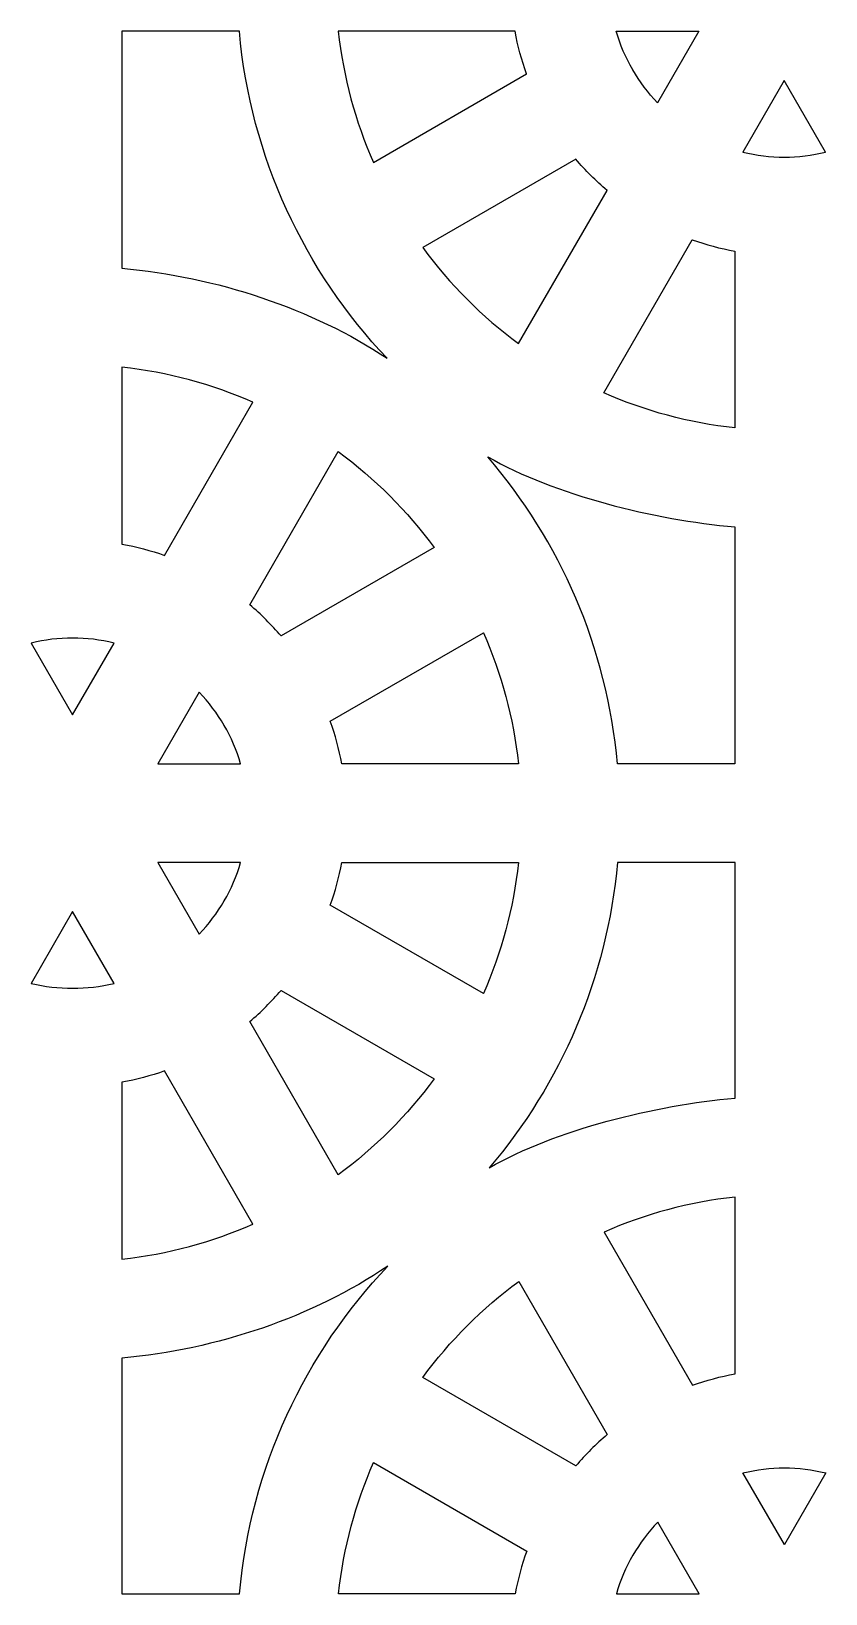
# Model space of a CAD drawing. Header units: centimetres. Extents: x -87 to 87, y -88 to 88.
# Drawn here: x -62.95 to -48.43, y -1.47 to 27.09 of the extents above; entities that cross this region are included whole.
import ezdxf

# ---------------------------------------------------------------- set-up
doc = ezdxf.new("R2010")
doc.units = ezdxf.units.CM
doc.header["$MEASUREMENT"] = 0
doc.layers.add('layer 1', color=7, linetype='Continuous')

msp = doc.modelspace()

# ---------------------------------------------------------------- linework, layer by layer
at = {"layer": 'layer 1', "color": 114}
for points, knots in [([(-59.14735, 27.08699), (-58.94149, 24.7801), (-57.95179, 22.69838), (-56.4466, 21.11008), (-56.4466, 21.11008), (-57.80169, 22.01785), (-59.58134, 22.60315), (-61.29479, 22.75605), (-61.29479, 22.75605), (-61.29479, 22.75605), (-61.29479, 27.08698), (-61.29479, 27.08698), (-61.29479, 27.08698), (-61.29479, 27.08698), (-59.23298, 27.08698), (-59.23298, 27.08698), (-59.23298, 27.08698), (-59.23298, 27.08698), (-59.23298, 27.08699), (-59.23298, 27.08699), (-59.23298, 27.08699), (-59.23298, 27.08699), (-59.14735, 27.08699), (-59.14735, 27.08699)], [0, 0, 0, 0, 0.14285714, 0.14285714, 0.14285714, 0.14285714, 0.28571429, 0.28571429, 0.28571429, 0.28571429, 0.42857143, 0.42857143, 0.42857143, 0.42857143, 0.57142857, 0.57142857, 0.57142857, 0.57142857, 0.71428571, 0.71428571, 0.71428571, 0.71428571, 1, 1, 1, 1]), ([(-57.33846, 27.08699), (-57.33846, 27.08699), (-54.10648, 27.08701), (-54.10648, 27.08701), (-54.10648, 27.08701), (-54.0577, 26.81882), (-53.98764, 26.55805), (-53.89791, 26.3066), (-53.89791, 26.3066), (-53.89791, 26.3066), (-56.69733, 24.69034), (-56.69733, 24.69034), (-56.69733, 24.69034), (-57.02588, 25.43754), (-57.24627, 26.24303), (-57.33846, 27.08699)], [0, 0, 0, 0, 0.2, 0.2, 0.2, 0.2, 0.4, 0.4, 0.4, 0.4, 0.6, 0.6, 0.6, 0.6, 1, 1, 1, 1]), ([(-51.50205, 25.77776), (-51.50205, 25.77776), (-50.74616, 27.08699), (-50.74616, 27.08699), (-50.74616, 27.08699), (-50.74616, 27.08699), (-52.25894, 27.08699), (-52.25894, 27.08699), (-52.25894, 27.08699), (-52.11344, 26.58979), (-51.85042, 26.14266), (-51.50205, 25.77776)], [0, 0, 0, 0, 0.25, 0.25, 0.25, 0.25, 0.5, 0.5, 0.5, 0.5, 1, 1, 1, 1]), ([(-49.94363, 24.87701), (-49.94363, 24.87701), (-49.1873, 26.18702), (-49.1873, 26.18702), (-49.1873, 26.18702), (-49.1873, 26.18702), (-48.43092, 24.87699), (-48.43092, 24.87699), (-48.43092, 24.87699), (-48.92568, 24.757), (-49.44887, 24.75705), (-49.94363, 24.87701)], [0, 0, 0, 0, 0.25, 0.25, 0.25, 0.25, 0.5, 0.5, 0.5, 0.5, 1, 1, 1, 1]), ([(-54.04204, 21.37839), (-54.71144, 21.87101), (-55.3033, 22.46291), (-55.79593, 23.13231), (-55.79593, 23.13231), (-55.79593, 23.13231), (-52.99668, 24.74846), (-52.99668, 24.74846), (-52.99668, 24.74846), (-52.82203, 24.54324), (-52.63107, 24.35231), (-52.42586, 24.17767), (-52.42586, 24.17767), (-52.42586, 24.17767), (-54.04204, 21.37839), (-54.04204, 21.37839)], [0, 0, 0, 0, 0.2, 0.2, 0.2, 0.2, 0.4, 0.4, 0.4, 0.4, 0.6, 0.6, 0.6, 0.6, 1, 1, 1, 1]), ([(-50.86767, 23.27652), (-50.86767, 23.27652), (-52.48388, 20.47719), (-52.48388, 20.47719), (-52.48388, 20.47719), (-51.73668, 20.14863), (-50.93128, 19.9282), (-50.08733, 19.83603), (-50.08733, 19.83603), (-50.08733, 19.83603), (-50.08733, 23.06785), (-50.08733, 23.06785), (-50.08733, 23.06785), (-50.3555, 23.11661), (-50.61623, 23.18679), (-50.86767, 23.27652)], [0, 0, 0, 0, 0.2, 0.2, 0.2, 0.2, 0.4, 0.4, 0.4, 0.4, 0.6, 0.6, 0.6, 0.6, 1, 1, 1, 1]), ([(-60.51438, 17.50652), (-60.76584, 17.59625), (-61.02661, 17.66644), (-61.29482, 17.71522), (-61.29482, 17.71522), (-61.29482, 17.71522), (-61.29479, 20.94718), (-61.29479, 20.94718), (-61.29479, 20.94718), (-60.45083, 20.85501), (-59.64541, 20.63441), (-58.89819, 20.30585), (-58.89819, 20.30585), (-58.89819, 20.30585), (-60.51438, 17.50652), (-60.51438, 17.50652)], [0, 0, 0, 0, 0.2, 0.2, 0.2, 0.2, 0.4, 0.4, 0.4, 0.4, 0.6, 0.6, 0.6, 0.6, 1, 1, 1, 1]), ([(-55.58618, 17.65072), (-56.0788, 18.32015), (-56.67082, 18.91164), (-57.34025, 19.4043), (-57.34025, 19.4043), (-57.34025, 19.4043), (-58.95625, 16.60531), (-58.95625, 16.60531), (-58.95625, 16.60531), (-58.75105, 16.43068), (-58.56013, 16.23976), (-58.38549, 16.03455), (-58.38549, 16.03455), (-58.38549, 16.03455), (-55.58618, 17.65072), (-55.58618, 17.65072)], [0, 0, 0, 0, 0.2, 0.2, 0.2, 0.2, 0.4, 0.4, 0.4, 0.4, 0.6, 0.6, 0.6, 0.6, 1, 1, 1, 1]), ([(-50.08732, 13.69599), (-50.08732, 13.69599), (-50.08731, 18.027), (-50.08731, 18.027), (-50.08731, 18.027), (-51.56025, 18.15845), (-53.38838, 18.60944), (-54.6079, 19.3101), (-54.6079, 19.3101), (-53.28722, 17.77342), (-52.42528, 15.83114), (-52.23475, 13.69599), (-52.23475, 13.69599), (-52.23475, 13.69599), (-50.08732, 13.69599), (-50.08732, 13.69599)], [0, 0, 0, 0, 0.2, 0.2, 0.2, 0.2, 0.4, 0.4, 0.4, 0.4, 0.6, 0.6, 0.6, 0.6, 1, 1, 1, 1]), ([(-61.4384, 15.9061), (-61.4384, 15.9061), (-62.19477, 14.59601), (-62.19477, 14.59601), (-62.19477, 14.59601), (-62.19477, 14.59601), (-62.95109, 15.9061), (-62.95109, 15.9061), (-62.95109, 15.9061), (-62.45641, 16.02602), (-61.93308, 16.02603), (-61.4384, 15.9061)], [0, 0, 0, 0, 0.25, 0.25, 0.25, 0.25, 0.5, 0.5, 0.5, 0.5, 1, 1, 1, 1]), ([(-54.68466, 16.09275), (-54.68466, 16.09275), (-57.48427, 14.47641), (-57.48427, 14.47641), (-57.48427, 14.47641), (-57.39454, 14.22494), (-57.32419, 13.96421), (-57.27542, 13.69599), (-57.27542, 13.69599), (-57.27542, 13.69599), (-54.04363, 13.69599), (-54.04363, 13.69599), (-54.04363, 13.69599), (-54.1358, 14.53997), (-54.35611, 15.34554), (-54.68466, 16.09275)], [0, 0, 0, 0, 0.2, 0.2, 0.2, 0.2, 0.4, 0.4, 0.4, 0.4, 0.6, 0.6, 0.6, 0.6, 1, 1, 1, 1]), ([(-60.63593, 13.69599), (-60.63593, 13.69599), (-59.87999, 15.00529), (-59.87999, 15.00529), (-59.87999, 15.00529), (-59.53163, 14.6404), (-59.26866, 14.19325), (-59.12316, 13.69599), (-59.12316, 13.69599), (-59.12316, 13.69599), (-60.63593, 13.69599), (-60.63593, 13.69599)], [0, 0, 0, 0, 0.25, 0.25, 0.25, 0.25, 0.5, 0.5, 0.5, 0.5, 1, 1, 1, 1]), ([(-60.63588, 11.89601), (-60.63588, 11.89601), (-59.12314, 11.89599), (-59.12314, 11.89599), (-59.12314, 11.89599), (-59.26865, 11.39876), (-59.53165, 10.95165), (-59.87999, 10.58679), (-59.87999, 10.58679), (-59.87999, 10.58679), (-60.63588, 11.89601), (-60.63588, 11.89601)], [0, 0, 0, 0, 0.25, 0.25, 0.25, 0.25, 0.5, 0.5, 0.5, 0.5, 1, 1, 1, 1]), ([(-54.68467, 9.49932), (-54.35612, 10.24651), (-54.13581, 11.05204), (-54.04363, 11.89599), (-54.04363, 11.89599), (-54.04363, 11.89599), (-57.27561, 11.89599), (-57.27561, 11.89599), (-57.27561, 11.89599), (-57.32437, 11.62784), (-57.39454, 11.36712), (-57.48426, 11.1157), (-57.48426, 11.1157), (-57.48426, 11.1157), (-54.68467, 9.49932), (-54.68467, 9.49932)], [0, 0, 0, 0, 0.2, 0.2, 0.2, 0.2, 0.4, 0.4, 0.4, 0.4, 0.6, 0.6, 0.6, 0.6, 1, 1, 1, 1]), ([(-50.08558, 11.89599), (-50.08558, 11.89599), (-50.08449, 7.58987), (-50.08449, 7.58987), (-50.08449, 7.58987), (-51.5508, 7.45902), (-53.36314, 7.0115), (-54.5786, 6.31624), (-54.5786, 6.31624), (-53.27452, 7.84746), (-52.42389, 9.77669), (-52.23476, 11.89598), (-52.23476, 11.89598), (-52.23476, 11.89598), (-50.08558, 11.89599), (-50.08558, 11.89599)], [0, 0, 0, 0, 0.2, 0.2, 0.2, 0.2, 0.4, 0.4, 0.4, 0.4, 0.6, 0.6, 0.6, 0.6, 1, 1, 1, 1]), ([(-62.95109, 9.68601), (-62.95109, 9.68601), (-62.19476, 10.99602), (-62.19476, 10.99602), (-62.19476, 10.99602), (-62.19476, 10.99602), (-61.43838, 9.68599), (-61.43838, 9.68599), (-61.43838, 9.68599), (-61.93314, 9.566), (-62.45633, 9.56605), (-62.95109, 9.68601)], [0, 0, 0, 0, 0.25, 0.25, 0.25, 0.25, 0.5, 0.5, 0.5, 0.5, 1, 1, 1, 1]), ([(-58.95624, 8.98679), (-58.95624, 8.98679), (-57.34003, 6.1874), (-57.34003, 6.1874), (-57.34003, 6.1874), (-56.67063, 6.68002), (-56.07873, 7.27191), (-55.58611, 7.94131), (-55.58611, 7.94131), (-55.58611, 7.94131), (-58.38547, 9.55757), (-58.38547, 9.55757), (-58.38547, 9.55757), (-58.5601, 9.35237), (-58.75103, 9.16143), (-58.95624, 8.98679)], [0, 0, 0, 0, 0.2, 0.2, 0.2, 0.2, 0.4, 0.4, 0.4, 0.4, 0.6, 0.6, 0.6, 0.6, 1, 1, 1, 1]), ([(-61.29479, 4.64495), (-61.29479, 4.64495), (-61.29479, 7.87686), (-61.29479, 7.87686), (-61.29479, 7.87686), (-61.02661, 7.92563), (-60.76585, 7.9958), (-60.5144, 8.08554), (-60.5144, 8.08554), (-60.5144, 8.08554), (-58.89805, 5.28595), (-58.89805, 5.28595), (-58.89805, 5.28595), (-59.64527, 4.95739), (-60.45083, 4.73714), (-61.29479, 4.64495)], [0, 0, 0, 0, 0.2, 0.2, 0.2, 0.2, 0.4, 0.4, 0.4, 0.4, 0.6, 0.6, 0.6, 0.6, 1, 1, 1, 1]), ([(-50.86485, 2.34035), (-50.86485, 2.34035), (-52.48106, 5.13968), (-52.48106, 5.13968), (-52.48106, 5.13968), (-51.73386, 5.46824), (-50.92846, 5.68867), (-50.08451, 5.78084), (-50.08451, 5.78084), (-50.08451, 5.78084), (-50.08451, 2.54902), (-50.08451, 2.54902), (-50.08451, 2.54902), (-50.35268, 2.50026), (-50.61341, 2.43008), (-50.86485, 2.34035)], [0, 0, 0, 0, 0.2, 0.2, 0.2, 0.2, 0.4, 0.4, 0.4, 0.4, 0.6, 0.6, 0.6, 0.6, 1, 1, 1, 1]), ([(-61.2948, -1.47012), (-61.2948, -1.47012), (-61.29559, 2.83593), (-61.29559, 2.83593), (-61.29559, 2.83593), (-59.56036, 2.99063), (-57.80115, 3.58883), (-56.43482, 4.51631), (-56.43482, 4.51631), (-57.94506, 2.92682), (-58.93825, 0.84138), (-59.14453, -1.47012), (-59.14453, -1.47012), (-59.14453, -1.47012), (-61.2948, -1.47012), (-61.2948, -1.47012)], [0, 0, 0, 0, 0.2, 0.2, 0.2, 0.2, 0.4, 0.4, 0.4, 0.4, 0.6, 0.6, 0.6, 0.6, 1, 1, 1, 1]), ([(-54.03922, 4.23848), (-54.70862, 3.74586), (-55.30048, 3.15396), (-55.79311, 2.48456), (-55.79311, 2.48456), (-55.79311, 2.48456), (-52.99386, 0.86841), (-52.99386, 0.86841), (-52.99386, 0.86841), (-52.81921, 1.07363), (-52.62825, 1.26456), (-52.42304, 1.4392), (-52.42304, 1.4392), (-52.42304, 1.4392), (-54.03922, 4.23848), (-54.03922, 4.23848)], [0, 0, 0, 0, 0.2, 0.2, 0.2, 0.2, 0.4, 0.4, 0.4, 0.4, 0.6, 0.6, 0.6, 0.6, 1, 1, 1, 1]), ([(-57.33564, -1.47012), (-57.33564, -1.47012), (-54.10366, -1.47014), (-54.10366, -1.47014), (-54.10366, -1.47014), (-54.05488, -1.20195), (-53.98482, -0.94118), (-53.89509, -0.68973), (-53.89509, -0.68973), (-53.89509, -0.68973), (-56.69451, 0.92653), (-56.69451, 0.92653), (-56.69451, 0.92653), (-57.02306, 0.17933), (-57.24345, -0.62616), (-57.33564, -1.47012)], [0, 0, 0, 0, 0.2, 0.2, 0.2, 0.2, 0.4, 0.4, 0.4, 0.4, 0.6, 0.6, 0.6, 0.6, 1, 1, 1, 1]), ([(-49.94081, 0.73986), (-49.94081, 0.73986), (-49.18448, -0.57015), (-49.18448, -0.57015), (-49.18448, -0.57015), (-49.18448, -0.57015), (-48.4281, 0.73988), (-48.4281, 0.73988), (-48.4281, 0.73988), (-48.92286, 0.85987), (-49.44605, 0.85982), (-49.94081, 0.73986)], [0, 0, 0, 0, 0.25, 0.25, 0.25, 0.25, 0.5, 0.5, 0.5, 0.5, 1, 1, 1, 1]), ([(-51.49923, -0.16089), (-51.49923, -0.16089), (-50.74334, -1.47012), (-50.74334, -1.47012), (-50.74334, -1.47012), (-50.74334, -1.47012), (-52.25612, -1.47012), (-52.25612, -1.47012), (-52.25612, -1.47012), (-52.11062, -0.97292), (-51.8476, -0.52579), (-51.49923, -0.16089)], [0, 0, 0, 0, 0.25, 0.25, 0.25, 0.25, 0.5, 0.5, 0.5, 0.5, 1, 1, 1, 1])]:
    msp.add_open_spline(points, degree=3, knots=knots, dxfattribs=at)
at = {"layer": 'layer 1', "color": 250, "lineweight": 9}
for points, knots in [([(-59.14735, 27.08699), (-58.94149, 24.7801), (-57.95179, 22.69838), (-56.4466, 21.11008), (-56.4466, 21.11008), (-57.80169, 22.01785), (-59.58134, 22.60315), (-61.29479, 22.75605), (-61.29479, 22.75605), (-61.29479, 22.75605), (-61.29479, 27.08698), (-61.29479, 27.08698), (-61.29479, 27.08698), (-61.29479, 27.08698), (-59.23298, 27.08698), (-59.23298, 27.08698), (-59.23298, 27.08698), (-59.23298, 27.08698), (-59.23298, 27.08699), (-59.23298, 27.08699)], [0, 0, 0, 0, 0.16666667, 0.16666667, 0.16666667, 0.16666667, 0.33333333, 0.33333333, 0.33333333, 0.33333333, 0.5, 0.5, 0.5, 0.5, 0.66666667, 0.66666667, 0.66666667, 0.66666667, 1, 1, 1, 1]), ([(-57.33846, 27.08699), (-57.33846, 27.08699), (-54.10648, 27.08701), (-54.10648, 27.08701), (-54.10648, 27.08701), (-54.0577, 26.81882), (-53.98764, 26.55805), (-53.89791, 26.3066), (-53.89791, 26.3066), (-53.89791, 26.3066), (-56.69733, 24.69034), (-56.69733, 24.69034), (-56.69733, 24.69034), (-57.02588, 25.43754), (-57.24627, 26.24303), (-57.33846, 27.08699)], [0, 0, 0, 0, 0.2, 0.2, 0.2, 0.2, 0.4, 0.4, 0.4, 0.4, 0.6, 0.6, 0.6, 0.6, 1, 1, 1, 1]), ([(-51.50205, 25.77776), (-51.50205, 25.77776), (-50.74616, 27.08699), (-50.74616, 27.08699), (-50.74616, 27.08699), (-50.74616, 27.08699), (-52.25894, 27.08699), (-52.25894, 27.08699), (-52.25894, 27.08699), (-52.11344, 26.58979), (-51.85042, 26.14266), (-51.50205, 25.77776)], [0, 0, 0, 0, 0.25, 0.25, 0.25, 0.25, 0.5, 0.5, 0.5, 0.5, 1, 1, 1, 1]), ([(-49.94363, 24.87701), (-49.94363, 24.87701), (-49.1873, 26.18702), (-49.1873, 26.18702), (-49.1873, 26.18702), (-49.1873, 26.18702), (-48.43092, 24.87699), (-48.43092, 24.87699), (-48.43092, 24.87699), (-48.92568, 24.757), (-49.44887, 24.75705), (-49.94363, 24.87701)], [0, 0, 0, 0, 0.25, 0.25, 0.25, 0.25, 0.5, 0.5, 0.5, 0.5, 1, 1, 1, 1]), ([(-54.04204, 21.37839), (-54.71144, 21.87101), (-55.3033, 22.46291), (-55.79593, 23.13231), (-55.79593, 23.13231), (-55.79593, 23.13231), (-52.99668, 24.74846), (-52.99668, 24.74846), (-52.99668, 24.74846), (-52.82203, 24.54324), (-52.63107, 24.35231), (-52.42586, 24.17767), (-52.42586, 24.17767), (-52.42586, 24.17767), (-54.04204, 21.37839), (-54.04204, 21.37839)], [0, 0, 0, 0, 0.2, 0.2, 0.2, 0.2, 0.4, 0.4, 0.4, 0.4, 0.6, 0.6, 0.6, 0.6, 1, 1, 1, 1]), ([(-50.86767, 23.27652), (-50.86767, 23.27652), (-52.48388, 20.47719), (-52.48388, 20.47719), (-52.48388, 20.47719), (-51.73668, 20.14863), (-50.93128, 19.9282), (-50.08733, 19.83603), (-50.08733, 19.83603), (-50.08733, 19.83603), (-50.08733, 23.06785), (-50.08733, 23.06785), (-50.08733, 23.06785), (-50.3555, 23.11661), (-50.61623, 23.18679), (-50.86767, 23.27652)], [0, 0, 0, 0, 0.2, 0.2, 0.2, 0.2, 0.4, 0.4, 0.4, 0.4, 0.6, 0.6, 0.6, 0.6, 1, 1, 1, 1]), ([(-60.51438, 17.50652), (-60.76584, 17.59625), (-61.02661, 17.66644), (-61.29482, 17.71522), (-61.29482, 17.71522), (-61.29482, 17.71522), (-61.29479, 20.94718), (-61.29479, 20.94718), (-61.29479, 20.94718), (-60.45083, 20.85501), (-59.64541, 20.63441), (-58.89819, 20.30585), (-58.89819, 20.30585), (-58.89819, 20.30585), (-60.51438, 17.50652), (-60.51438, 17.50652)], [0, 0, 0, 0, 0.2, 0.2, 0.2, 0.2, 0.4, 0.4, 0.4, 0.4, 0.6, 0.6, 0.6, 0.6, 1, 1, 1, 1]), ([(-55.58618, 17.65072), (-56.0788, 18.32015), (-56.67082, 18.91164), (-57.34025, 19.4043), (-57.34025, 19.4043), (-57.34025, 19.4043), (-58.95625, 16.60531), (-58.95625, 16.60531), (-58.95625, 16.60531), (-58.75105, 16.43068), (-58.56013, 16.23976), (-58.38549, 16.03455), (-58.38549, 16.03455), (-58.38549, 16.03455), (-55.58618, 17.65072), (-55.58618, 17.65072)], [0, 0, 0, 0, 0.2, 0.2, 0.2, 0.2, 0.4, 0.4, 0.4, 0.4, 0.6, 0.6, 0.6, 0.6, 1, 1, 1, 1]), ([(-50.08732, 13.69599), (-50.08732, 13.69599), (-50.08731, 18.027), (-50.08731, 18.027), (-50.08731, 18.027), (-51.56025, 18.15845), (-53.38838, 18.60944), (-54.6079, 19.3101), (-54.6079, 19.3101), (-53.28722, 17.77342), (-52.42528, 15.83114), (-52.23475, 13.69599), (-52.23475, 13.69599), (-52.23475, 13.69599), (-50.08732, 13.69599), (-50.08732, 13.69599)], [0, 0, 0, 0, 0.2, 0.2, 0.2, 0.2, 0.4, 0.4, 0.4, 0.4, 0.6, 0.6, 0.6, 0.6, 1, 1, 1, 1]), ([(-61.4384, 15.9061), (-61.4384, 15.9061), (-62.19477, 14.59601), (-62.19477, 14.59601), (-62.19477, 14.59601), (-62.19477, 14.59601), (-62.95109, 15.9061), (-62.95109, 15.9061), (-62.95109, 15.9061), (-62.45641, 16.02602), (-61.93308, 16.02603), (-61.4384, 15.9061)], [0, 0, 0, 0, 0.25, 0.25, 0.25, 0.25, 0.5, 0.5, 0.5, 0.5, 1, 1, 1, 1]), ([(-54.68466, 16.09275), (-54.68466, 16.09275), (-57.48427, 14.47641), (-57.48427, 14.47641), (-57.48427, 14.47641), (-57.39454, 14.22494), (-57.32419, 13.96421), (-57.27542, 13.69599), (-57.27542, 13.69599), (-57.27542, 13.69599), (-54.04363, 13.69599), (-54.04363, 13.69599), (-54.04363, 13.69599), (-54.1358, 14.53997), (-54.35611, 15.34554), (-54.68466, 16.09275)], [0, 0, 0, 0, 0.2, 0.2, 0.2, 0.2, 0.4, 0.4, 0.4, 0.4, 0.6, 0.6, 0.6, 0.6, 1, 1, 1, 1]), ([(-60.63593, 13.69599), (-60.63593, 13.69599), (-59.87999, 15.00529), (-59.87999, 15.00529), (-59.87999, 15.00529), (-59.53163, 14.6404), (-59.26866, 14.19325), (-59.12316, 13.69599), (-59.12316, 13.69599), (-59.12316, 13.69599), (-60.63593, 13.69599), (-60.63593, 13.69599)], [0, 0, 0, 0, 0.25, 0.25, 0.25, 0.25, 0.5, 0.5, 0.5, 0.5, 1, 1, 1, 1]), ([(-60.63588, 11.89601), (-60.63588, 11.89601), (-59.12314, 11.89599), (-59.12314, 11.89599), (-59.12314, 11.89599), (-59.26865, 11.39876), (-59.53165, 10.95165), (-59.87999, 10.58679), (-59.87999, 10.58679), (-59.87999, 10.58679), (-60.63588, 11.89601), (-60.63588, 11.89601)], [0, 0, 0, 0, 0.25, 0.25, 0.25, 0.25, 0.5, 0.5, 0.5, 0.5, 1, 1, 1, 1]), ([(-54.68467, 9.49932), (-54.35612, 10.24651), (-54.13581, 11.05204), (-54.04363, 11.89599), (-54.04363, 11.89599), (-54.04363, 11.89599), (-57.27561, 11.89599), (-57.27561, 11.89599), (-57.27561, 11.89599), (-57.32437, 11.62784), (-57.39454, 11.36712), (-57.48426, 11.1157), (-57.48426, 11.1157), (-57.48426, 11.1157), (-54.68467, 9.49932), (-54.68467, 9.49932)], [0, 0, 0, 0, 0.2, 0.2, 0.2, 0.2, 0.4, 0.4, 0.4, 0.4, 0.6, 0.6, 0.6, 0.6, 1, 1, 1, 1]), ([(-50.08558, 11.89599), (-50.08558, 11.89599), (-50.08449, 7.58987), (-50.08449, 7.58987), (-50.08449, 7.58987), (-51.5508, 7.45902), (-53.36314, 7.0115), (-54.5786, 6.31624), (-54.5786, 6.31624), (-53.27452, 7.84746), (-52.42389, 9.77669), (-52.23476, 11.89598), (-52.23476, 11.89598), (-52.23476, 11.89598), (-50.08558, 11.89599), (-50.08558, 11.89599)], [0, 0, 0, 0, 0.2, 0.2, 0.2, 0.2, 0.4, 0.4, 0.4, 0.4, 0.6, 0.6, 0.6, 0.6, 1, 1, 1, 1]), ([(-62.95109, 9.68601), (-62.95109, 9.68601), (-62.19476, 10.99602), (-62.19476, 10.99602), (-62.19476, 10.99602), (-62.19476, 10.99602), (-61.43838, 9.68599), (-61.43838, 9.68599), (-61.43838, 9.68599), (-61.93314, 9.566), (-62.45633, 9.56605), (-62.95109, 9.68601)], [0, 0, 0, 0, 0.25, 0.25, 0.25, 0.25, 0.5, 0.5, 0.5, 0.5, 1, 1, 1, 1]), ([(-58.95624, 8.98679), (-58.95624, 8.98679), (-57.34003, 6.1874), (-57.34003, 6.1874), (-57.34003, 6.1874), (-56.67063, 6.68002), (-56.07873, 7.27191), (-55.58611, 7.94131), (-55.58611, 7.94131), (-55.58611, 7.94131), (-58.38547, 9.55757), (-58.38547, 9.55757), (-58.38547, 9.55757), (-58.5601, 9.35237), (-58.75103, 9.16143), (-58.95624, 8.98679)], [0, 0, 0, 0, 0.2, 0.2, 0.2, 0.2, 0.4, 0.4, 0.4, 0.4, 0.6, 0.6, 0.6, 0.6, 1, 1, 1, 1]), ([(-61.29479, 4.64495), (-61.29479, 4.64495), (-61.29479, 7.87686), (-61.29479, 7.87686), (-61.29479, 7.87686), (-61.02661, 7.92563), (-60.76585, 7.9958), (-60.5144, 8.08554), (-60.5144, 8.08554), (-60.5144, 8.08554), (-58.89805, 5.28595), (-58.89805, 5.28595), (-58.89805, 5.28595), (-59.64527, 4.95739), (-60.45083, 4.73714), (-61.29479, 4.64495)], [0, 0, 0, 0, 0.2, 0.2, 0.2, 0.2, 0.4, 0.4, 0.4, 0.4, 0.6, 0.6, 0.6, 0.6, 1, 1, 1, 1]), ([(-50.86485, 2.34035), (-50.86485, 2.34035), (-52.48106, 5.13968), (-52.48106, 5.13968), (-52.48106, 5.13968), (-51.73386, 5.46824), (-50.92846, 5.68867), (-50.08451, 5.78084), (-50.08451, 5.78084), (-50.08451, 5.78084), (-50.08451, 2.54902), (-50.08451, 2.54902), (-50.08451, 2.54902), (-50.35268, 2.50026), (-50.61341, 2.43008), (-50.86485, 2.34035)], [0, 0, 0, 0, 0.2, 0.2, 0.2, 0.2, 0.4, 0.4, 0.4, 0.4, 0.6, 0.6, 0.6, 0.6, 1, 1, 1, 1]), ([(-61.2948, -1.47012), (-61.2948, -1.47012), (-61.29559, 2.83593), (-61.29559, 2.83593), (-61.29559, 2.83593), (-59.56036, 2.99063), (-57.80115, 3.58883), (-56.43482, 4.51631), (-56.43482, 4.51631), (-57.94506, 2.92682), (-58.93825, 0.84138), (-59.14453, -1.47012), (-59.14453, -1.47012), (-59.14453, -1.47012), (-61.2948, -1.47012), (-61.2948, -1.47012)], [0, 0, 0, 0, 0.2, 0.2, 0.2, 0.2, 0.4, 0.4, 0.4, 0.4, 0.6, 0.6, 0.6, 0.6, 1, 1, 1, 1]), ([(-54.03922, 4.23848), (-54.70862, 3.74586), (-55.30048, 3.15396), (-55.79311, 2.48456), (-55.79311, 2.48456), (-55.79311, 2.48456), (-52.99386, 0.86841), (-52.99386, 0.86841), (-52.99386, 0.86841), (-52.81921, 1.07363), (-52.62825, 1.26456), (-52.42304, 1.4392), (-52.42304, 1.4392), (-52.42304, 1.4392), (-54.03922, 4.23848), (-54.03922, 4.23848)], [0, 0, 0, 0, 0.2, 0.2, 0.2, 0.2, 0.4, 0.4, 0.4, 0.4, 0.6, 0.6, 0.6, 0.6, 1, 1, 1, 1]), ([(-57.33564, -1.47012), (-57.33564, -1.47012), (-54.10366, -1.47014), (-54.10366, -1.47014), (-54.10366, -1.47014), (-54.05488, -1.20195), (-53.98482, -0.94118), (-53.89509, -0.68973), (-53.89509, -0.68973), (-53.89509, -0.68973), (-56.69451, 0.92653), (-56.69451, 0.92653), (-56.69451, 0.92653), (-57.02306, 0.17933), (-57.24345, -0.62616), (-57.33564, -1.47012)], [0, 0, 0, 0, 0.2, 0.2, 0.2, 0.2, 0.4, 0.4, 0.4, 0.4, 0.6, 0.6, 0.6, 0.6, 1, 1, 1, 1]), ([(-49.94081, 0.73986), (-49.94081, 0.73986), (-49.18448, -0.57015), (-49.18448, -0.57015), (-49.18448, -0.57015), (-49.18448, -0.57015), (-48.4281, 0.73988), (-48.4281, 0.73988), (-48.4281, 0.73988), (-48.92286, 0.85987), (-49.44605, 0.85982), (-49.94081, 0.73986)], [0, 0, 0, 0, 0.25, 0.25, 0.25, 0.25, 0.5, 0.5, 0.5, 0.5, 1, 1, 1, 1]), ([(-51.49923, -0.16089), (-51.49923, -0.16089), (-50.74334, -1.47012), (-50.74334, -1.47012), (-50.74334, -1.47012), (-50.74334, -1.47012), (-52.25612, -1.47012), (-52.25612, -1.47012), (-52.25612, -1.47012), (-52.11062, -0.97292), (-51.8476, -0.52579), (-51.49923, -0.16089)], [0, 0, 0, 0, 0.25, 0.25, 0.25, 0.25, 0.5, 0.5, 0.5, 0.5, 1, 1, 1, 1])]:
    msp.add_open_spline(points, degree=3, knots=knots, dxfattribs=at)

doc.saveas('drawing.dxf')
